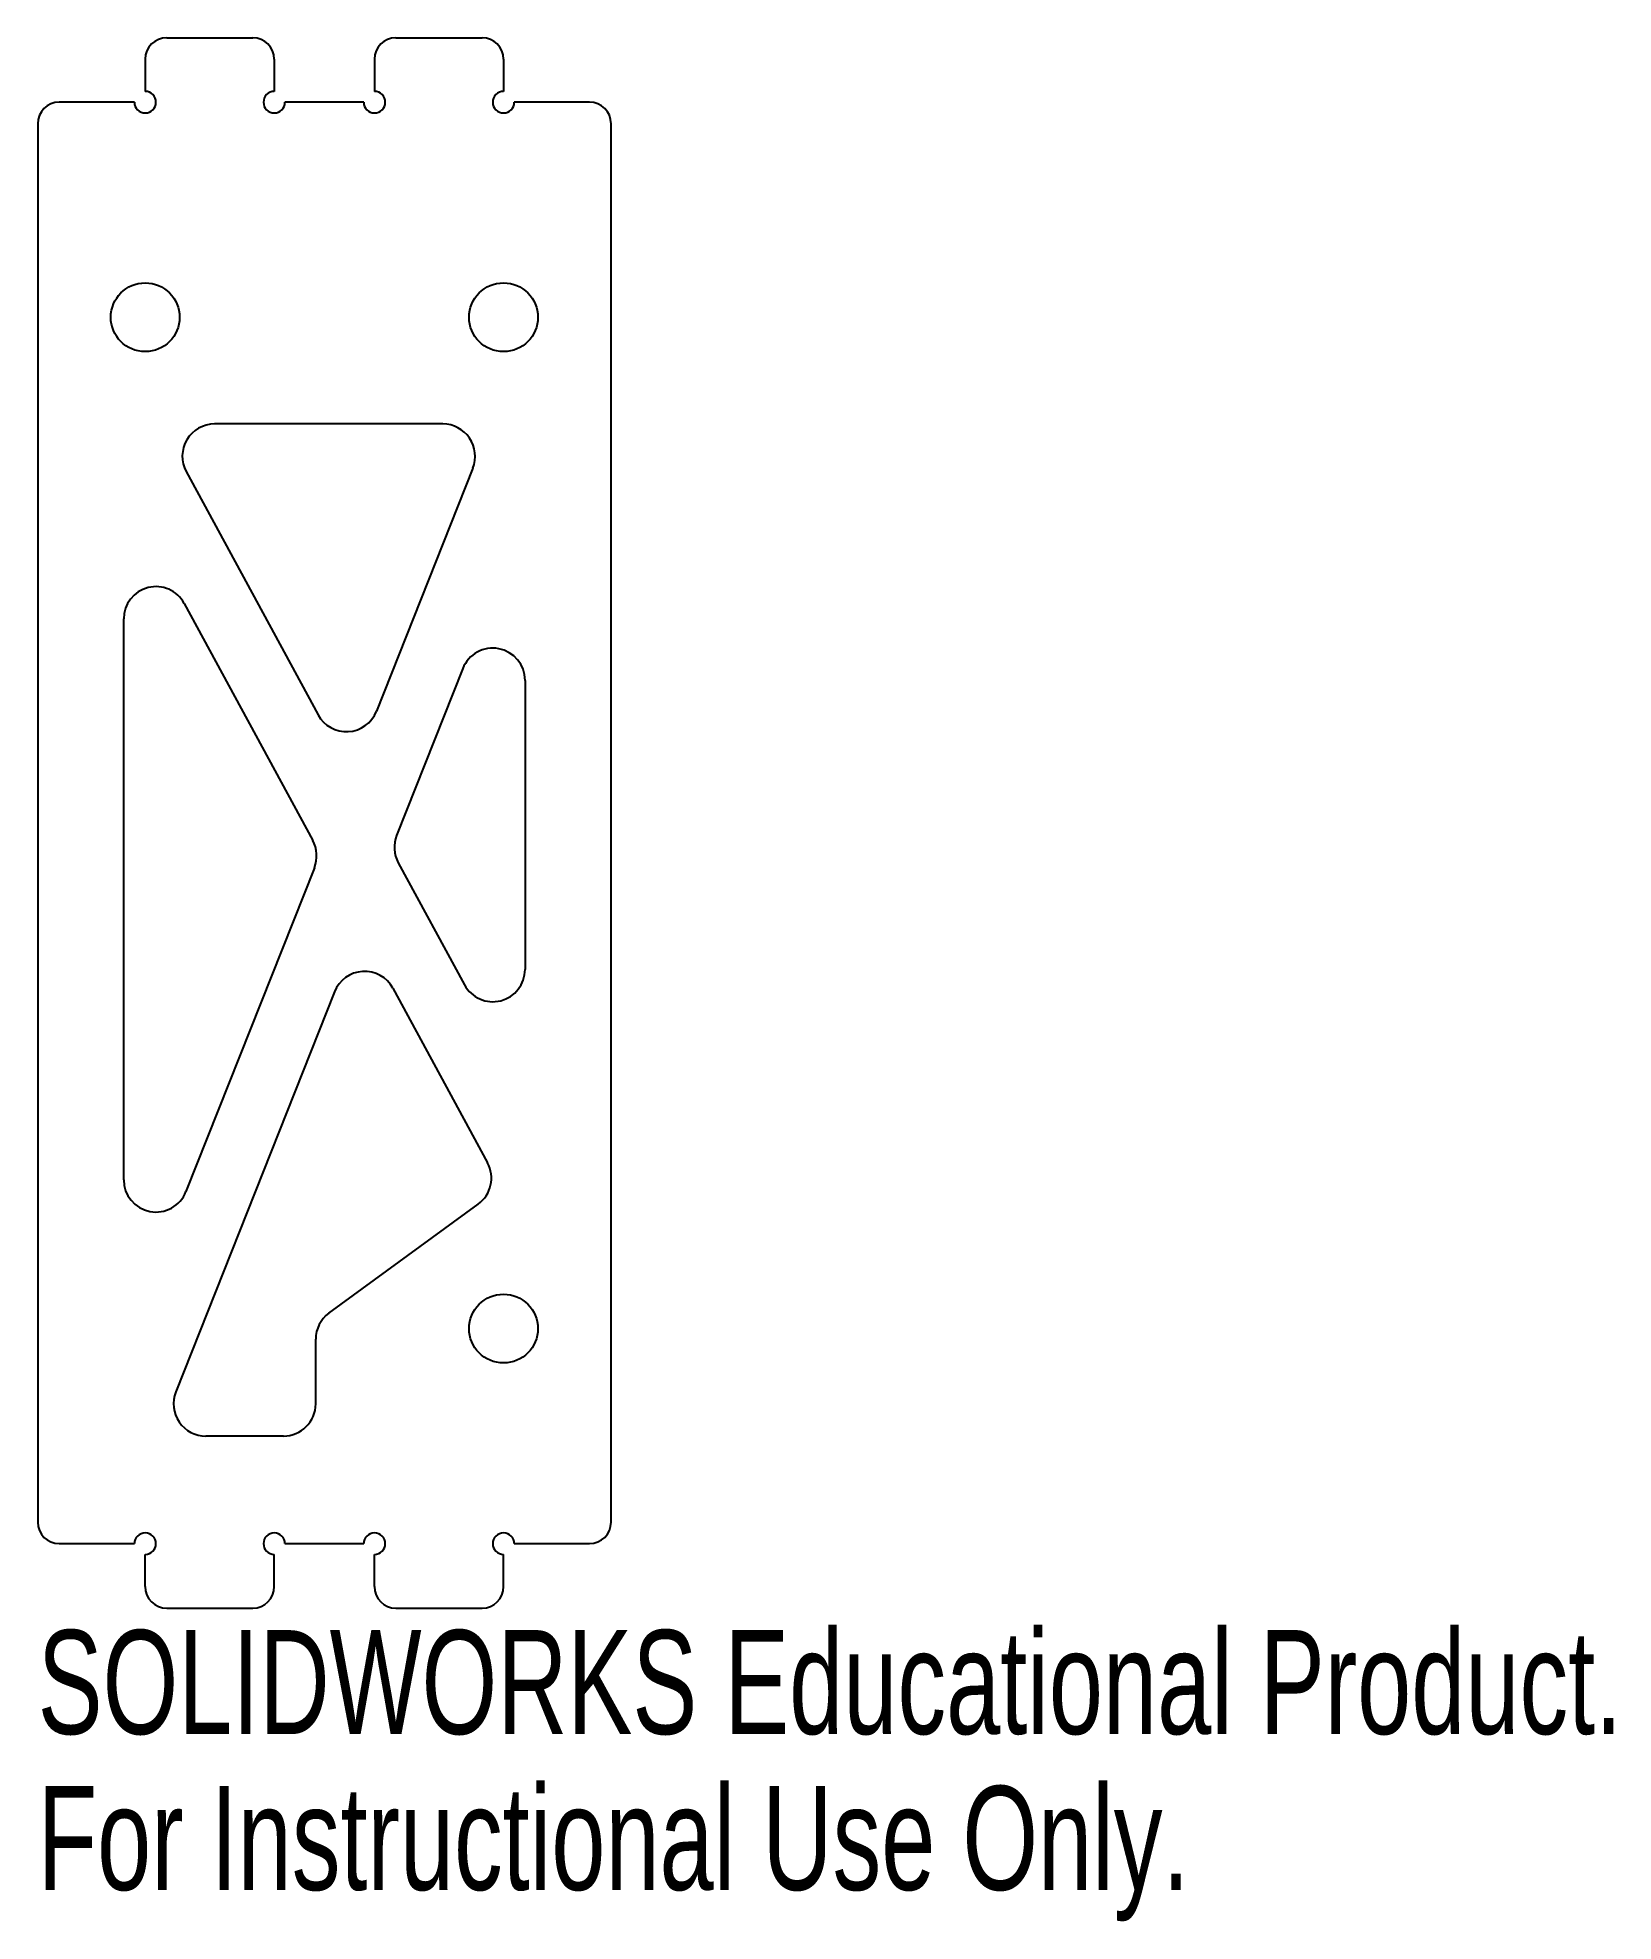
# Model space of a CAD drawing. Header units: millimetres. Extents: x -5 to 68.3, y -74.6 to 13.
import ezdxf

# ---------------------------------------------------------------- set-up
doc = ezdxf.new("R2010")
doc.units = ezdxf.units.MM
doc.styles.add('SLDTEXTSTYLE0', font='TXT', dxfattribs={"width": 0.7})

msp = doc.modelspace()

# ---------------------------------------------------------------- linework, layer by layer
at = {"color": 7, "linetype": 'Continuous', "lineweight": 25}
for p, q in [((1, 13), (5, 13)), ((11.662, 13), (15.662, 13)), ((0, 12), (0, 10.5)), ((6, 12), (6, 10.5)), ((10.662, 12), (10.662, 10.5)), ((16.662, 12), (16.662, 10.5)), ((-0.5, 10), (-4, 10)), ((10.162, 10), (6.5, 10)), ((20.662, 10), (17.162, 10)), ((-5, 9), (-5, -56.026)), ((21.662, -56.026), (21.662, 9)), ((13.84, -4.963), (3.226, -4.963)), ((1.907, -7.178), (8.038, -18.486)), ((15.235, -7.016), (10.751, -18.324)), ((1.819, -13.309), (7.792, -24.327)), ((-1, -40.105), (-1, -14.024)), ((14.768, -16.331), (11.69, -24.094)), ((17.662, -16.884), (17.662, -30.325)), ((11.765, -25.362), (14.844, -31.04)), ((7.867, -25.595), (1.894, -40.658)), ((8.807, -31.365), (1.428, -49.974)), ((11.52, -31.203), (15.918, -39.316)), ((8.543, -46.31), (15.484, -41.242)), ((7.927, -50.526), (7.927, -47.521)), ((6.427, -52.026), (2.822, -52.026)), ((-4, -57.026), (-0.5, -57.026)), ((0, -59.026), (0, -57.526)), ((6, -59.026), (6, -57.526)), ((6.5, -57.026), (10.162, -57.026)), ((10.662, -59.026), (10.662, -57.526)), ((16.662, -59.026), (16.662, -57.526)), ((17.162, -57.026), (20.662, -57.026)), ((1, -60.026), (5, -60.026)), ((11.662, -60.026), (15.662, -60.026))]:
    msp.add_line(p, q, dxfattribs=at)
for centre in [(0, 0), (16.662, 0), (16.662, -47.026)]:
    msp.add_circle(centre, 1.6, dxfattribs=at)
for centre, radius, start, end in [((1, 12), 1, 90, 180), ((5, 12), 1, 0, 90), ((11.662, 12), 1, 90, 180), ((15.662, 12), 1, 0, 90), ((-4, 9), 1, 90, 180), ((0, 10), 0.5, 180, 90), ((6, 10), 0.5, 90, 0), ((10.662, 10), 0.5, 180, 90), ((16.662, 10), 0.5, 90, 0), ((20.662, 9), 1, 0, 90), ((3.226, -6.463), 1.5, 90, 208.4638), ((13.84, -6.463), 1.5, 338.36997, 90), ((0.5, -14.024), 1.5, 28.4638, 180), ((16.162, -16.884), 1.5, 0, 158.36997), ((9.356, -17.771), 1.5, 208.4638, 338.36997), ((6.473, -25.042), 1.5, 338.36997, 28.4638), ((13.084, -24.647), 1.5, 158.36997, 208.4638), ((10.201, -31.918), 1.5, 28.4638, 158.36997), ((16.162, -30.325), 1.5, 208.4638, 0), ((14.599, -40.031), 1.5, 306.13431, 28.4638), ((0.5, -40.105), 1.5, 180, 338.36997), ((9.427, -47.521), 1.5, 126.13431, 180), ((2.822, -50.526), 1.5, 158.36997, 270), ((6.427, -50.526), 1.5, 270, 0), ((-4, -56.026), 1, 180, 270), ((20.662, -56.026), 1, 270, 0), ((0, -57.026), 0.5, 270, 180), ((6, -57.026), 0.5, 360, 270), ((10.662, -57.026), 0.5, 270, 180), ((16.662, -57.026), 0.5, 360, 270), ((1, -59.026), 1, 180, 270), ((5, -59.026), 1, 270, 0), ((11.662, -59.026), 1, 180, 270), ((15.662, -59.026), 1, 270, 0)]:
    msp.add_arc(centre, radius, start, end, dxfattribs=at)

# ---------------------------------------------------------------- texts
at = {"color": 7, "linetype": 'Continuous', "char_height": 4.83362, "attachment_point": 1, "style": 'SLDTEXTSTYLE0'}
for s, insert in [('SOLIDWORKS Educational Product.', (-5, -61.046)), ('For Instructional Use Only.', (-5, -68.296))]:
    msp.add_mtext(s, dxfattribs=dict(at, insert=insert))

doc.saveas('drawing.dxf')
